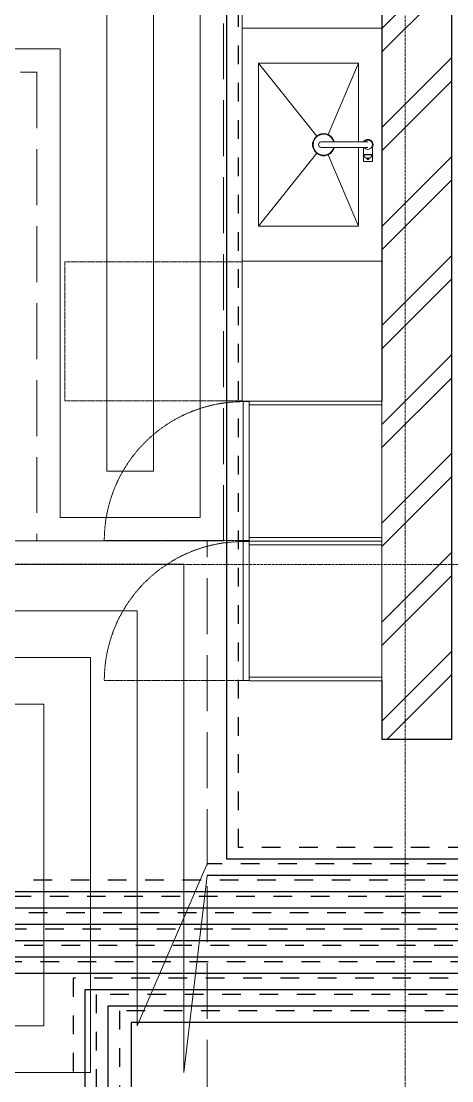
# Model space of a CAD drawing. Header units: millimetres. Extents: x -5016 to 22834, y -6019 to 18943.
# Drawn here: x 7853 to 9700, y 6685 to 11229 of the extents above; entities that cross this region are included whole.
import ezdxf

# ---------------------------------------------------------------- set-up
doc = ezdxf.new("R2010")
doc.units = ezdxf.units.MM
for name, pattern in [('ОВ_ПУНКТ', [160, 80, -80]), ('ОВ_ШТРИХ', [330, 240, -90]), ('Осевая 12-2-2', [16, 12, -2, 0, -2]), ('Сверху', [3.96875, 2.38125, -1.5875])]:
    doc.linetypes.add(name, pattern=pattern)
for name, color, linetype, lineweight in [('A-WALL', 8, 'Continuous', 13), ('A-WALL-PATT', 8, 'Continuous', 13), ('I-FURN', 9, 'Continuous', 13), ('P-SANR-FIXT', 9, 'Continuous', 13), ('S-GRID', 8, 'Continuous', 13), ('АР_подложка', 8, 'Continuous', 13), ('ОВ_Т11', 6, 'Continuous', 35), ('ОВ_Т21', 4, 'Continuous', 35), ('ОВ_ТП', 1, 'Continuous', 13)]:
    doc.layers.add(name, color=color, linetype=linetype, lineweight=lineweight)

# ---------------------------------------------------------------- blocks, each defined once
blk = doc.blocks.new('INT 02 Нижний модуль - x1-1563927-Этаж 1 - Планировка')
at = {"layer": 'I-FURN'}
for p, q in [((-300, 0), (-300, -600)), ((300, -600), (300, -570)), ((-300, -600), (300, -600))]:
    blk.add_line(p, q, dxfattribs=at)
at = {"layer": 'I-FURN', "color": 8, "linetype": 'Сверху', "true_color": 0x808080}
for p, q in [((-298, -600), (-298, -1360)), ((298, -600), (298, -1360)), ((-298, -1360), (298, -1360))]:
    blk.add_line(p, q, dxfattribs=at)
blk = doc.blocks.new('INT 02 Нижний модуль - x2-1563935-Этаж 1 - Планировка')
at = {"layer": 'I-FURN'}
for p, q in [((-500, 0), (-500, -600)), ((500, -600), (500, 0)), ((-350, -530), (-350, -100)), ((-350, -100), (-12, -100)), ((12, -100), (350, -100)), ((350, -100), (350, -530)), ((350, -530), (-350, -530)), ((-500, -600), (500, -600))]:
    blk.add_line(p, q, dxfattribs=at)
blk = doc.blocks.new('INT 02 Смеситель кухонный - Смеситель кухонный 360-1566564-Этаж 1 - Планировка')
at = {"layer": 'P-SANR-FIXT'}
for p, q in [((42, 19), (6.7, 19)), ((42, 0), (42, 19)), ((42, -19), (42, 0)), ((72.5, 19), (43, 19)), ((43, 0), (43, 19)), ((43, -19), (43, 0)), ((72.5, 0), (72.5, 19)), ((72.5, -19), (72.5, 0)), ((12, -19), (42, -19)), ((43, -19), (72.5, -19))]:
    blk.add_line(p, q, dxfattribs=at)
at = {"layer": 'P-SANR-FIXT', "flags": 128}
for points in [[(-12, 0), (-12, -0.1), (-12, -0.3), (-12, -0.7), (-12, -1.3), (-12, -2), (-12, -2.9), (-12, -3.9), (-12, -5.1), (-12, -6.4), (-12, -7.9), (-12, -9.5), (-12, -11.3), (-12, -13.2), (-12, -15.3), (-12, -17.5), (-12, -19.8), (-12, -22.2), (-12, -24.8), (-12, -27.5), (-12, -30.3), (-12, -33.3), (-12, -36.3), (-12, -39.4), (-12, -42.6), (-12, -46), (-12, -49.4), (-12, -52.9), (-12, -56.4), (-12, -60.1), (-12, -63.8), (-12, -67.5), (-12, -71.3), (-12, -75.2), (-12, -79.1), (-12, -83), (-12, -87), (-12, -90.9), (-12, -94.9), (-12, -98.9), (-12, -102.9), (-12, -106.9), (-12, -110.9), (-12, -114.9), (-12, -118.8), (-12, -122.7), (-12, -126.6), (-12, -130.4), (-12, -134.2), (-12, -137.9), (-12, -141.6), (-12, -145.2), (-12, -148.7), (-12, -152.2), (-12, -155.6), (-12, -158.9), (-12, -162), (-12, -165.1), (-12, -168.1), (-12, -171), (-12, -173.7), (-12, -176.4), (-12, -178.9), (-12, -181.3), (-12, -183.6), (-12, -185.7), (-12, -187.7), (-12, -189.5), (-12, -191.2), (-12, -192.8), (-12, -194.2), (-12, -195.5), (-12, -196.6), (-12, -197.6), (-12, -198.4), (-12, -199), (-12, -199.5), (-12, -199.8), (-12, -200), (-12, -200)], [(12, -200), (12, -199.9), (12, -199.7), (12, -199.3), (12, -198.7), (12, -198), (12, -197.1), (12, -196.1), (12, -194.9), (12, -193.6), (12, -192.1), (12, -190.5), (12, -188.7), (12, -186.8), (12, -184.7), (12, -182.5), (12, -180.2), (12, -177.8), (12, -175.2), (12, -172.5), (12, -169.7), (12, -166.7), (12, -163.7), (12, -160.6), (12, -157.4), (12, -154), (12, -150.6), (12, -147.1), (12, -143.6), (12, -139.9), (12, -136.2), (12, -132.5), (12, -128.7), (12, -124.8), (12, -120.9), (12, -117), (12, -113), (12, -109.1), (12, -105.1), (12, -101.1), (12, -97.1), (12, -93.1), (12, -89.1), (12, -85.1), (12, -81.2), (12, -77.3), (12, -73.4), (12, -69.6), (12, -65.8), (12, -62.1), (12, -58.4), (12, -54.8), (12, -51.3), (12, -47.8), (12, -44.4), (12, -41.1), (12, -38), (12, -34.9), (12, -31.9), (12, -29), (12, -26.3), (12, -23.6), (12, -21.1), (12, -18.7), (12, -16.4), (12, -14.3), (12, -12.3), (12, -10.5), (12, -8.8), (12, -7.2), (12, -5.8), (12, -4.5), (12, -3.4), (12, -2.4), (12, -1.6), (12, -1), (12, -0.5), (12, -0.2), (12, 0), (12, 0)], [(42, 17.5), (42.7, 17.5), (43.4, 17.4), (44.1, 17.4), (44.8, 17.3), (45.5, 17.2), (46.2, 17), (46.8, 16.8), (47.5, 16.6), (48.2, 16.4), (48.8, 16.1), (49.5, 15.8), (50.1, 15.5), (50.7, 15.2), (51.3, 14.8), (51.9, 14.4), (52.5, 14), (53, 13.6), (53.5, 13.2), (54.1, 12.7), (54.6, 12.2), (55, 11.7), (55.5, 11.2), (55.9, 10.6), (56.3, 10), (56.7, 9.5), (57.1, 8.9), (57.4, 8.2), (57.8, 7.6), (58, 7), (58.3, 6.3), (58.6, 5.7), (58.8, 5), (59, 4.3), (59.1, 3.7), (59.2, 3), (59.4, 2.3), (59.4, 1.6), (59.5, 0.9), (59.5, 0.2), (59.5, 0)], [(59.5, 0), (59.5, -0.7), (59.4, -1.4), (59.4, -2.1), (59.3, -2.8), (59.2, -3.5), (59, -4.2), (58.8, -4.8), (58.6, -5.5), (58.4, -6.2), (58.1, -6.8), (57.8, -7.5), (57.5, -8.1), (57.2, -8.7), (56.8, -9.3), (56.4, -9.9), (56, -10.5), (55.6, -11), (55.2, -11.5), (54.7, -12.1), (54.2, -12.6), (53.7, -13), (53.2, -13.5), (52.6, -13.9), (52, -14.3), (51.5, -14.7), (50.9, -15.1), (50.2, -15.4), (49.6, -15.8), (49, -16), (48.3, -16.3), (47.7, -16.6), (47, -16.8), (46.3, -17), (45.7, -17.1), (45, -17.2), (44.3, -17.4), (43.6, -17.4), (42.9, -17.5), (42.2, -17.5), (42, -17.5)]]:
    blk.add_lwpolyline(points, dxfattribs=at)
at = {"layer": 'P-SANR-FIXT'}
for centre, radius, start, end in [((0, 0), 22.5, 60, 180), ((0, 0), 22.5, 180, 237.5858), ((0, 0), 20, 360, 180), ((0, 0), 20, 180, 232.7574), ((0, 0), 20, 307.2426, 360), ((60, 0), 3.5, 360, 180), ((60, 0), 3.5, 180, 360), ((0, -200), 12, 180, 360)]:
    blk.add_arc(centre, radius, start, end, dxfattribs=at)
for points, knots in [([(8.5, 18.1), (8.3, 18.2), (7.9, 18.4), (7.6, 18.5), (7.3, 18.6), (7.2, 18.6), (7.2, 18.7)], [0.4001033, 0.4001033, 0.4001033, 0.4001033, 0.41666667, 0.43055556, 0.4375, 0.44444444, 0.44444444, 0.44444444, 0.44444444]), ([(12.5, 15.6), (12.4, 15.7), (12.2, 15.8), (11.9, 16.1), (11.5, 16.3), (11.3, 16.5), (11.3, 16.5)], [0.30130214, 0.30130214, 0.30130214, 0.30130214, 0.30555556, 0.31944444, 0.32638889, 0.33333333, 0.33333333, 0.33333333, 0.33333333]), ([(56.5, 0), (56.5, 0.2), (56.5, 0.6), (56.7, 1.2), (57, 1.8), (57.3, 2.3), (57.7, 2.7), (58.2, 3), (58.8, 3.3), (59.4, 3.5), (60, 3.5), (60.5, 3.5), (61, 3.4), (61.6, 3.1), (62.3, 2.7), (62.8, 2.2), (63.3, 1.3), (63.5, 0.5), (63.5, 0)], [0, 0, 0, 0, 0.055556, 0.111111, 0.166667, 0.222222, 0.277778, 0.333333, 0.388889, 0.444444, 0.513889, 0.548611, 0.583333, 0.652778, 0.722222, 0.791667, 0.861111, 1, 1, 1, 1]), ([(63.5, 0), (63.5, -0.2), (63.5, -0.6), (63.3, -1.2), (63, -1.8), (62.7, -2.3), (62.3, -2.7), (61.8, -3), (61.2, -3.3), (60.6, -3.5), (60, -3.5), (59.5, -3.5), (59, -3.4), (58.4, -3.1), (57.7, -2.7), (57.2, -2.2), (56.7, -1.3), (56.5, -0.5), (56.5, 0)], [0, 0, 0, 0, 0.055556, 0.111111, 0.166667, 0.222222, 0.277778, 0.333333, 0.388889, 0.444444, 0.513889, 0.548611, 0.583333, 0.652778, 0.722222, 0.791667, 0.861111, 1, 1, 1, 1])]:
    blk.add_open_spline(points, degree=3, knots=knots, dxfattribs=at)
blk = doc.blocks.new('INT 02 Раковина - Подстольная-1566565-Этаж 1 - Планировка')
at = {"layer": 'P-SANR-FIXT'}
for p, q in [((-43.5, -230.9), (-350, -100)), ((43.5, -230.9), (350, -100)), ((-350, -530), (-37, -279.8)), ((37, -279.8), (350, -530))]:
    blk.add_line(p, q, dxfattribs=at)
at = {"layer": 'P-SANR-FIXT', "flags": 128}
for points in [[(-43.5, -230.9), (-37.2, -220.4), (-28.5, -212), (-17.9, -206), (-12.1, -204.1)], [(12.1, -204.1), (17.9, -206), (28.5, -212), (37.2, -220.4), (43.5, -230.9)], [(-47.5, -250), (-46.5, -240.2), (-43.5, -230.9)], [(-37, -279.8), (-42.7, -270.7), (-46.3, -260.6), (-47.5, -250)], [(47.5, -250), (46.3, -260.6), (42.7, -270.7), (37, -279.8)], [(43.5, -230.9), (46.5, -240.2), (47.5, -250)], [(37, -279.8), (28.3, -288.2), (17.7, -294.1), (6, -297.1), (-6, -297.1), (-17.7, -294.1), (-28.3, -288.2), (-37, -279.8)]]:
    blk.add_lwpolyline(points, dxfattribs=at)
at = {"layer": 'P-SANR-FIXT'}
for radius, start, end in [(45, 105.4881, 180), (47.5, 138.2234, 145.8399), (47.5, 123.3585, 130.9722), (47.5, 108.4932, 116.1051), (45, 360, 74.5119), (47.5, 63.8949, 71.5068), (47.5, 49.0278, 56.6415), (47.5, 34.1601, 41.7766), (47.5, 166.3345, 180), (47.5, 180, 194.0522), (47.5, 153.088, 162.0453), (45, 180, 360), (47.5, 198.6351, 208.1454), (47.5, 331.8546, 341.3649), (47.5, 17.9267, 26.912), (47.5, 345.9478, 360), (47.5, 0, 13.6655), (47.5, 213.5421, 221.9663), (47.5, 229.113, 236.7839), (47.5, 243.936, 251.6024), (47.5, 258.7577, 266.4219), (47.5, 273.5781, 281.2423), (47.5, 288.3976, 296.064), (47.5, 303.2161, 310.887), (47.5, 318.0337, 326.4579)]:
    blk.add_arc((0, -250), radius, start, end, dxfattribs=at)
blk = doc.blocks.new('INT 02 Нижний модуль - x3-1564040-Этаж 1 - Планировка')
at = {"layer": 'I-FURN'}
for p, q in [((-300, 600), (-300, 0)), ((300, 600), (-300, 600)), ((300, 0), (300, 600))]:
    blk.add_line(p, q, dxfattribs=at)
blk = doc.blocks.new('INT 02 Пенал - x2-1564052-Этаж 1 - Планировка')
at = {"layer": 'I-FURN'}
for p, q in [((-284, 0), (-300, 0)), ((-300, 0), (-300, -570)), ((-284, -570), (-284, 0)), ((284, 0), (-284, 0)), ((-284, 0), (-284, -570)), ((300, 0), (284, 0)), ((284, 0), (284, -570)), ((284, -570), (284, 0)), ((300, -570), (300, 0)), ((-300, -570), (-284, -570)), ((-298, -570), (-298, -595)), ((-284, -570), (284, -570)), ((284, -570), (300, -570)), ((298, -595), (298, -570)), ((298, -595), (-298, -595))]:
    blk.add_line(p, q, dxfattribs=at)
at = {"layer": 'I-FURN', "color": 8, "linetype": 'Сверху', "true_color": 0x808080}
blk.add_line((298, -595), (298, -1191), dxfattribs=at)
blk.add_line((298, -595), (298, -1191), dxfattribs=at)
blk.add_arc((298, -595), 596, 180, 270, dxfattribs=at)
blk.add_arc((298, -595), 596, 180, 270, dxfattribs=at)
blk = doc.blocks.new('АР_План_1_этажа')
at = {"layer": 'A-WALL-PATT', "lineweight": 9}
h = blk.add_hatch(dxfattribs=at)
h.set_pattern_fill('FP_1', color=256, style=0, pattern_type=2)
h.set_pattern_definition([(45, (0, 0), (-212.132, 212.132), []), (45, (0, 100), (-212.132, 212.132), [])])
h.paths.add_polyline_path([(11568.2, 5972.6), (11868.2, 5972.6), (11868.2, 7372.6), (11568.2, 7372.6)])
h.paths.add_polyline_path([(11680.5, 8272.6), (11868.2, 8272.6), (11868.2, 9572.6), (11568.2, 9572.6), (11568.2, 8272.6)])
h.paths.add_polyline_path([(11568.2, 10272.6), (11868.2, 10272.6), (11868.2, 10822.6), (11568.2, 10822.6)])
h.paths.add_polyline_path([(11868.2, 11122.6), (11868.2, 11322.6), (11568.2, 11322.6), (11568.2, 11122.6)])
h.paths.add_polyline_path([(11568.2, 12822.6), (11868.2, 12822.6), (11868.2, 18272.6), (11568.2, 18272.6), (11568.2, 12924.3)])
at = {"layer": 'A-WALL', "lineweight": 25}
for p, q in [((11868.2, 12822.6), (11868.2, 19972.6)), ((11568.2, 17672.6), (11568.2, 14272.6)), ((11568.2, 13072.6), (11568.2, 12822.6)), ((11568.2, 12822.6), (11868.2, 12822.6))]:
    blk.add_line(p, q, dxfattribs=at)
at = {"layer": 'S-GRID', "color": 251, "linetype": 'Осевая 12-2-2', "true_color": 0x646464}
for p, q in [((11668.2, 22574.8), (11668.2, -1346.2)), ((23375.6, 13572.6), (-1176.1, 13572.6))]:
    blk.add_line(p, q, dxfattribs=at)
at = {"layer": 'I-FURN'}
for name, p, rotation in [('INT 02 Нижний модуль - x3-1564040-Этаж 1 - Планировка', (11568.2, 16172.6), 90.00000000000114), ('INT 02 Нижний модуль - x2-1563935-Этаж 1 - Планировка', (11568.2, 15372.6), 270.0000000000009), ('INT 02 Нижний модуль - x1-1563927-Этаж 1 - Планировка', (11568.2, 14572.6), 270.0000000000007), ('INT 02 Пенал - x2-1564052-Этаж 1 - Планировка', (11568.2, 13972.6), 270), ('INT 02 Пенал - x2-1564052-Этаж 1 - Планировка', (11568.2, 13372.6), 270)]:
    blk.add_blockref(name, p, dxfattribs=dict(at, rotation=rotation))
at = {"layer": 'P-SANR-FIXT', "rotation": 270.0000000000009}
for name, p in [('INT 02 Раковина - Подстольная-1566565-Этаж 1 - Планировка', (11568.2, 15372.6)), ('INT 02 Смеситель кухонный - Смеситель кухонный 360-1566564-Этаж 1 - Планировка', (11508.2, 15372.6))]:
    blk.add_blockref(name, p, dxfattribs=at)

msp = doc.modelspace()

# ---------------------------------------------------------------- block references
at = {"layer": 'АР_подложка'}
msp.add_blockref('АР_План_1_этажа', (-2168, -4673), dxfattribs=at)

# ---------------------------------------------------------------- next in the draw order: linework, layer by layer
at = {"layer": 'ОВ_Т11', "lineweight": 18}
for points in [[(8735, 12700), (8735, 12700), (8420, 12700), (7160, 12700), (7160, 11310), (8220, 11310), (8220, 9300), (8420, 9300), (8420, 12300), (7560, 12300), (7560, 11710), (8020, 11710), (8020, 11900)], [(8650, 7565), (8550, 6720), (8550, 8900), (4550, 8900), (4550, 6720), (8150, 6720), (8150, 8500), (4950, 8500), (4950, 7120), (7750, 7120), (7750, 8100), (5350, 8100), (5350, 7520), (7350, 7520), (7350, 7810), (5350, 7810), (5550, 7810)]]:
    msp.add_lwpolyline(points, dxfattribs=at)
at = {"layer": 'ОВ_Т11', "lineweight": 25}
for points in [[(12945, 11000), (12945, 10245), (11575, 10245), (11575, 7635), (8735, 7635), (8735, 12700)], [(13155, 11000), (13155, 10035), (11785, 10035), (11785, 7425), (4425, 7425), (4425, 9900)], [(15225, 11000), (15225, 9965), (11855, 9965), (11855, 7355), (4450, 7355)], [(15295, 11000), (15295, 9895), (11925, 9895), (11925, 7285), (4775, 7285), (4775, 6000)], [(15365, 11000), (15365, 9825), (11995, 9825), (11995, 7215), (4875, 7215), (4875, 4400)], [(15435, 11000), (15435, 9755), (12065, 9755), (12065, 7145), (4975, 7145), (4975, 2600)], [(13085, 11000), (13085, 10105), (11715, 10105), (11715, 7495), (5975, 7495), (5975, 9000)], [(13015, 11000), (13015, 10175), (11645, 10175), (11645, 7565), (8650, 7565)], [(13025, 9050), (13025, 9545), (12135, 9545), (12135, 7075), (8125, 7075), (8125, 6000)], [(12955, 9050), (12955, 9475), (12205, 9475), (12205, 7005), (8225, 7005), (8225, 3175), (10350, 3175)], [(12885, 9050), (12885, 9405), (12275, 9405), (12275, 6935), (8325, 6935), (8325, 5275), (10350, 5275)]]:
    msp.add_lwpolyline(points, dxfattribs=at)
at = {"layer": 'ОВ_Т21', "lineweight": 18}
for points in [[(8785, 12700), (8785, 12900), (8620, 12900), (6960, 12900), (6960, 11110), (8020, 11110), (8020, 9100), (8620, 9100), (8620, 12500), (7360, 12500), (7360, 11510), (8220, 11510), (8220, 12100), (8220, 11900), (8020, 11900)], [(8650, 7615), (8350, 6920), (8350, 8700), (4750, 8700), (4750, 6920), (7950, 6920), (7950, 8300), (5150, 8300), (5150, 7320), (7550, 7320), (7550, 7900), (5550, 7900), (5550, 7720), (7150, 7720), (7150, 7810), (5550, 7810)]]:
    msp.add_lwpolyline(points, dxfattribs=at)
at = {"layer": 'ОВ_Т21', "linetype": 'ОВ_ПУНКТ', "lineweight": 25}
for points in [[(12895, 11000), (12895, 10295), (11525, 10295), (11525, 7685), (8785, 7685), (8785, 12700)], [(15175, 11000), (15175, 10015), (11805, 10015), (11805, 7405), (4450, 7405)], [(13105, 11000), (13105, 10085), (11735, 10085), (11735, 7475), (4475, 7475), (4475, 9900)], [(15245, 11000), (15245, 9945), (11875, 9945), (11875, 7335), (4725, 7335), (4725, 6000)], [(15315, 11000), (15315, 9875), (11945, 9875), (11945, 7265), (4825, 7265), (4825, 4400)], [(15385, 11000), (15385, 9805), (12015, 9805), (12015, 7195), (4925, 7195), (4925, 2600)], [(13035, 11000), (13035, 10155), (11665, 10155), (11665, 7545), (6025, 7545), (6025, 9000)], [(12965, 11000), (12965, 10225), (11595, 10225), (11595, 7615), (8650, 7615)], [(13075, 9050), (13075, 9595), (12085, 9595), (12085, 7125), (8075, 7125), (8075, 6000)], [(13005, 9050), (13005, 9525), (12155, 9525), (12155, 7055), (8175, 7055), (8175, 3125), (10350, 3125)], [(12935, 9050), (12935, 9455), (12225, 9455), (12225, 6985), (8275, 6985), (8275, 5225), (10350, 5225)]]:
    msp.add_lwpolyline(points, dxfattribs=at)
at = {"layer": 'ОВ_ТП', "linetype": 'ОВ_ШТРИХ'}
for points in [[(7920, 9000), (8720, 9000), (8720, 13000), (6860, 13000), (6860, 11010), (7920, 11010)], [(4450, 6620), (8650, 6620), (8650, 9000), (4450, 9000)]]:
    msp.add_lwpolyline(points, close=True, dxfattribs=at)

doc.saveas('drawing.dxf')
